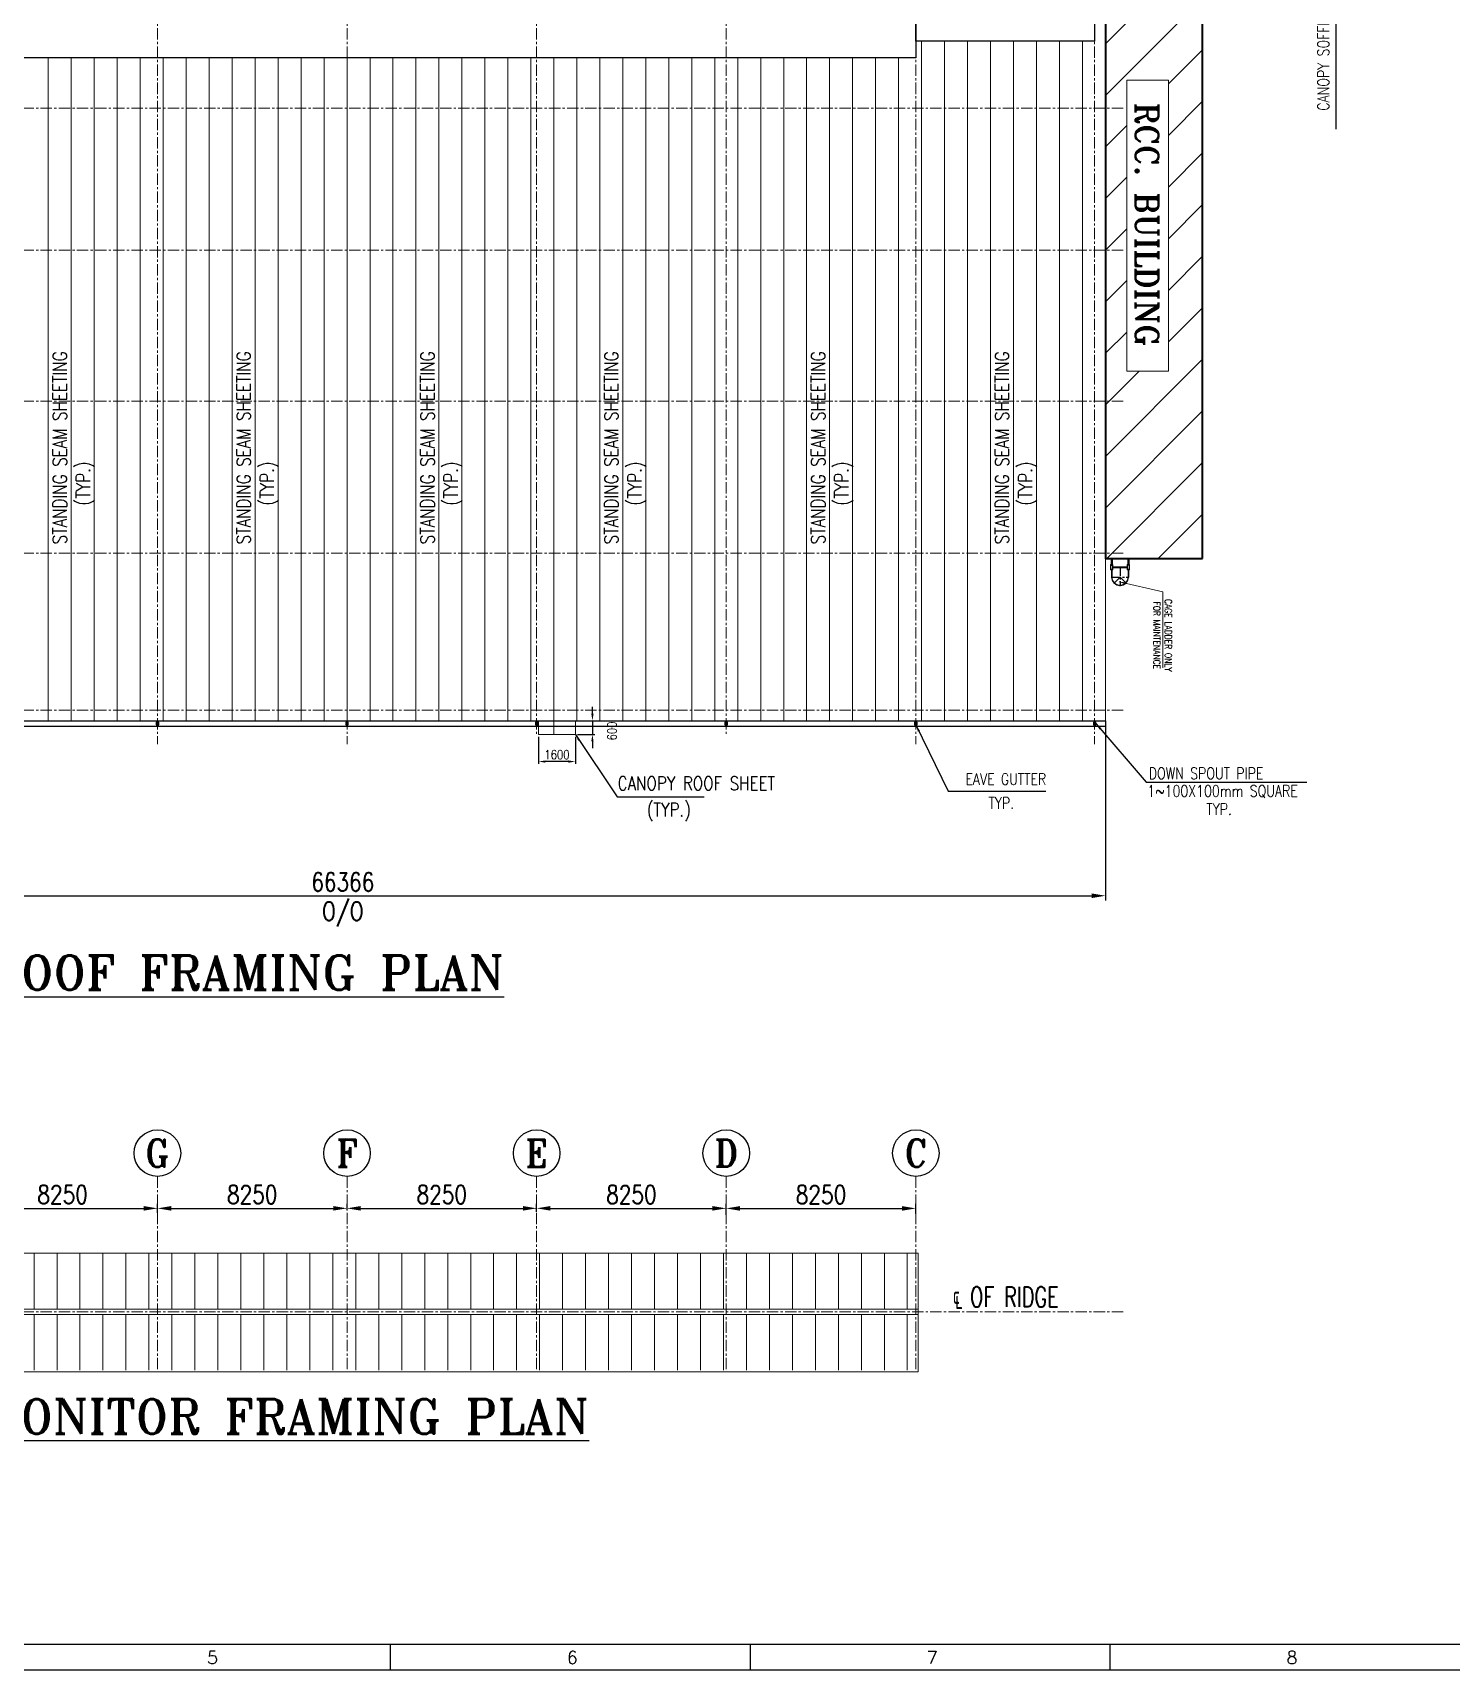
# Model space of a CAD drawing. Header units: millimetres. Extents: x 591978 to 1200763, y 19941 to 205918.
# Drawn here: x 850500 to 912223, y 19941 to 91199 of the extents above; entities that cross this region are included whole.
import ezdxf
from ezdxf.enums import TextEntityAlignment as Align

# ---------------------------------------------------------------- set-up
doc = ezdxf.new("R2010")
doc.units = ezdxf.units.MM
doc.header["$LTSCALE"] = 790
doc.header["$MEASUREMENT"] = 0
doc.header["$PDMODE"] = 3
for name, pattern in [('CENTER', [2, 1.25, -0.25, 0.25, -0.25]), ('Roof$0$CENTER', [2, 1.25, -0.25, 0.25, -0.25]), ('Roof$0$DASHED', [0.75, 0.5, -0.25]), ('Roof$0$HIDDEN', [0.375, 0.25, -0.125])]:
    doc.linetypes.add(name, pattern=pattern)
for name, color, linetype, lineweight in [('Ar-17--WALL-3', 3, 'Continuous', 35), ('BRICK WALL', 41, 'Continuous', 15), ('CENTER', 8, 'CENTER', 9), ('HATCH', 8, 'Continuous', 9), ('HATECH', 140, 'Continuous', 9), ('Roof$0$A-ELEV-OTLN', 6, 'Continuous', 13), ('Roof$0$Ar-07--LEADER', 8, 'Continuous', 13), ('Roof$0$Ar-15--TEXT-1', 1, 'Continuous', 18), ('Roof$0$base plate', 1, 'Continuous', 15), ('Roof$0$PLINTH BEAM', 74, 'Continuous', 20), ('TEXT-2', 4, 'Continuous', 15)]:
    doc.layers.add(name, color=color, linetype=linetype, lineweight=lineweight)
for name, color, linetype in [('DIM', 2, 'Continuous'), ('ha', 5, 'Continuous'), ('PIPE', 4, 'Continuous'), ('Roof$0$CEN', 252, 'Roof$0$CENTER'), ('Roof$0$DIM', 1, 'Continuous'), ('Roof$0$FLASHING', 1, 'Continuous'), ('Roof$0$ha', 5, 'Continuous'), ('Roof$0$TEXT', 7, 'Continuous'), ('text', 6, 'Continuous')]:
    doc.layers.add(name, color=color, linetype=linetype)
doc.styles.add('ERA', font='complex.shx')
doc.styles.add('ROMANS', font='romans.shx')
doc.styles.add('ROMANT', font='romant.shx', dxfattribs={"width": 0.75})
doc.styles.add('Roof$0$DIM FOR GRID', font='swissc.ttf')
doc.styles.add('Roof$0$TEXTN', font='romans.shx', dxfattribs={"width": 0.8})
doc.styles.add('T02', font='SIMPLEX.SHX', dxfattribs={"width": 0.8})
doc.dimstyles.new('DIM-200', dxfattribs={"dimscale": 200, "dimtxt": 2, "dimasz": 1.5, "dimexe": 0.5, "dimexo": 0.5, "dimgap": 0.5, "dimtad": 1, "dimdec": 0, "dimzin": 0, "dimdsep": 46, "dimtxsty": 'T02', "dimcen": 1, "dimclrd": 3, "dimclre": 3, "dimclrt": 2, "dimadec": 0, "dimazin": 0, "dimtfac": 1, "dimtdec": 0, "dimtmove": 2, "dimatfit": 3, "dimfxl": 1, "dimtolj": 1, "dimtzin": 0, "dimlwd": -1, "dimlwe": -1, "dimarcsym": 0})
doc.dimstyles.new('DIM-400', dxfattribs={"dimscale": 400, "dimtxt": 2, "dimasz": 1.5, "dimexe": 0.5, "dimexo": 0.5, "dimgap": 0.5, "dimtad": 1, "dimdec": 0, "dimzin": 0, "dimdsep": 46, "dimtxsty": 'T02', "dimcen": 1, "dimclrd": 3, "dimclre": 3, "dimclrt": 2, "dimadec": 0, "dimazin": 0, "dimtfac": 1, "dimtdec": 0, "dimtmove": 2, "dimatfit": 3, "dimfxl": 1, "dimtolj": 1, "dimtzin": 0, "dimlwd": -1, "dimlwe": -1, "dimarcsym": 0})
doc.dimstyles.new('DIM250', dxfattribs={"dimscale": 400, "dimtxt": 2, "dimasz": 1.5, "dimexe": 1, "dimexo": 1.5, "dimgap": 1, "dimtad": 1, "dimdec": 0, "dimzin": 0, "dimdsep": 46, "dimtxsty": 'ROMANS', "dimcen": 1, "dimclrd": 3, "dimclre": 3, "dimclrt": 7, "dimadec": 0, "dimazin": 0, "dimtfac": 1, "dimtdec": 0, "dimtix": 1, "dimtmove": 2, "dimatfit": 3, "dimfxl": 1, "dimtolj": 1, "dimtzin": 0, "dimarcsym": 0})
doc.dimstyles.new('Roof$0$DIM FOR GRID', dxfattribs={"dimtxt": 350, "dimasz": 250, "dimexe": 150, "dimexo": 25, "dimgap": 50, "dimtad": 1, "dimdec": 0, "dimzin": 0, "dimdsep": 46, "dimtxsty": 'Roof$0$DIM FOR GRID', "dimblk": 'Roof$0$_ArchTick', "dimcen": 500, "dimdle": 150, "dimclrd": 256, "dimclre": 256, "dimclrt": 7, "dimadec": 0, "dimazin": 0, "dimtfac": 1, "dimtdec": 0, "dimtofl": 0, "dimtmove": 0, "dimatfit": 3, "dimfxl": 1, "dimtolj": 1, "dimtzin": 0, "dimlwd": -1, "dimlwe": -1, "dimarcsym": 0})

# ---------------------------------------------------------------- blocks, each defined once
blk = doc.blocks.new('*D79')
at = {"color": 3, "transparency": 16777216}
for p, q in [((830809, 61143), (830809, 53444)), ((897175, 61061), (897175, 53444)), ((831409, 53644), (896575, 53644))]:
    blk.add_line(p, q, dxfattribs=at)
for points in [[(831409, 53744), (831409, 53544), (830809, 53644)], [(896575, 53744), (896575, 53544), (897175, 53644)]]:
    blk.add_solid(points, dxfattribs=at)
at = {"layer": 'DEFPOINTS', "color": 0, "transparency": 16777216}
for p in [(830809, 61343), (897175, 61261), (897175, 53644)]:
    blk.add_point(p, dxfattribs=at)
at = {"color": 2, "transparency": 16777216, "char_height": 800, "attachment_point": 5, "style": 'T02'}
for s, insert in [('\\A1;66366', (863992, 54244)), ('\\A1;O/O', (863992, 52835))]:
    blk.add_mtext(s, dxfattribs=dict(at, insert=insert))
blk = doc.blocks.new('SSQQ')
for p, q in [((1489303.91, -273085.85), (1489303.91, -273080.85)), ((1489373.91, -273085.85), (1489373.91, -273080.85)), ((1489443.91, -273085.85), (1489443.91, -273080.85))]:
    blk.add_line(p, q)
for points in [[(1489794.41, -273085.85), (1488953.41, -273085.85), (1488953.41, -272491.85), (1489794.41, -272491.85)], [(1489789.41, -273080.85), (1488958.41, -273080.85), (1488958.41, -272496.85), (1489789.41, -272496.85)]]:
    blk.add_lwpolyline(points, close=True)
at = {"style": 'ROMANS'}
for s, p in [('5', (1489268.19, -273084.62)), ('6', (1489338.19, -273084.62)), ('7', (1489408.19, -273084.62)), ('8', (1489478.19, -273084.62))]:
    blk.add_text(s, height=2.5, dxfattribs=at).set_placement(p)
blk = doc.blocks.new('*D44')
at = {"color": 3, "transparency": 16777216}
for p, q in [((847675, 39832), (847675, 40241)), ((848275, 40041), (855325, 40041)), ((855925, 39851), (855925, 40241))]:
    blk.add_line(p, q, dxfattribs=at)
for points in [[(848275, 40141), (848275, 39941), (847675, 40041)], [(855325, 40141), (855325, 39941), (855925, 40041)]]:
    blk.add_solid(points, dxfattribs=at)
at = {"layer": 'DEFPOINTS', "color": 0, "transparency": 16777216}
for p in [(855925, 40041), (847675, 39632), (855925, 39651)]:
    blk.add_point(p, dxfattribs=at)
at = {"color": 2, "transparency": 16777216, "insert": (851800, 40641), "char_height": 800, "attachment_point": 5, "style": 'T02'}
blk.add_mtext('\\A1;8250', dxfattribs=at)
blk = doc.blocks.new('*D45')
at = {"color": 3, "transparency": 16777216}
for p, q in [((855925, 39847), (855925, 40241)), ((856525, 40041), (863575, 40041)), ((864175, 39961), (864175, 40241))]:
    blk.add_line(p, q, dxfattribs=at)
for points in [[(856525, 40141), (856525, 39941), (855925, 40041)], [(863575, 40141), (863575, 39941), (864175, 40041)]]:
    blk.add_solid(points, dxfattribs=at)
at = {"layer": 'DEFPOINTS', "color": 0, "transparency": 16777216}
for p in [(864175, 40041), (855925, 39647), (864175, 39761)]:
    blk.add_point(p, dxfattribs=at)
at = {"color": 2, "transparency": 16777216, "insert": (860050, 40641), "char_height": 800, "attachment_point": 5, "style": 'T02'}
blk.add_mtext('\\A1;8250', dxfattribs=at)
blk = doc.blocks.new('*D46')
at = {"color": 3, "transparency": 16777216}
for p, q in [((864175, 39961), (864175, 40241)), ((864775, 40041), (871825, 40041)), ((872425, 39890), (872425, 40241))]:
    blk.add_line(p, q, dxfattribs=at)
for points in [[(864775, 40141), (864775, 39941), (864175, 40041)], [(871825, 40141), (871825, 39941), (872425, 40041)]]:
    blk.add_solid(points, dxfattribs=at)
at = {"layer": 'DEFPOINTS', "color": 0, "transparency": 16777216}
for p in [(872425, 40041), (864175, 39761), (872425, 39690)]:
    blk.add_point(p, dxfattribs=at)
at = {"color": 2, "transparency": 16777216, "insert": (868300, 40641), "char_height": 800, "attachment_point": 5, "style": 'T02'}
blk.add_mtext('\\A1;8250', dxfattribs=at)
blk = doc.blocks.new('*D47')
at = {"color": 3, "transparency": 16777216}
for p, q in [((872425, 39892), (872425, 40241)), ((873025, 40041), (880075, 40041)), ((880675, 39761), (880675, 40241))]:
    blk.add_line(p, q, dxfattribs=at)
for points in [[(873025, 40141), (873025, 39941), (872425, 40041)], [(880075, 40141), (880075, 39941), (880675, 40041)]]:
    blk.add_solid(points, dxfattribs=at)
at = {"layer": 'DEFPOINTS', "color": 0, "transparency": 16777216}
for p in [(880675, 40041), (872425, 39692), (880675, 39561)]:
    blk.add_point(p, dxfattribs=at)
at = {"color": 2, "transparency": 16777216, "insert": (876550, 40641), "char_height": 800, "attachment_point": 5, "style": 'T02'}
blk.add_mtext('\\A1;8250', dxfattribs=at)
blk = doc.blocks.new('*D48')
at = {"color": 3, "transparency": 16777216}
for p, q in [((880675, 39761), (880675, 40238)), ((881275, 40038), (888325, 40038)), ((888925, 39800), (888925, 40238))]:
    blk.add_line(p, q, dxfattribs=at)
for points in [[(881275, 40138), (881275, 39938), (880675, 40038)], [(888325, 40138), (888325, 39938), (888925, 40038)]]:
    blk.add_solid(points, dxfattribs=at)
at = {"layer": 'DEFPOINTS', "color": 0, "transparency": 16777216}
for p in [(888925, 40038), (880675, 39561), (888925, 39600)]:
    blk.add_point(p, dxfattribs=at)
at = {"color": 2, "transparency": 16777216, "insert": (884800, 40638), "char_height": 800, "attachment_point": 5, "style": 'T02'}
blk.add_mtext('\\A1;8250', dxfattribs=at)
blk = doc.blocks.new('*D108')
at = {"color": 3, "transparency": 16777216}
for p, q in [((872510, 60561), (872510, 59384)), ((874110, 60561), (874110, 59384)), ((873810, 59484), (872810, 59484))]:
    blk.add_line(p, q, dxfattribs=at)
for points in [[(872810, 59534), (872810, 59434), (872510, 59484)], [(873810, 59534), (873810, 59434), (874110, 59484)]]:
    blk.add_solid(points, dxfattribs=at)
at = {"layer": 'DEFPOINTS', "color": 0, "transparency": 16777216}
for p in [(872510, 60661), (874110, 60661), (872510, 59484)]:
    blk.add_point(p, dxfattribs=at)
at = {"color": 2, "transparency": 16777216, "insert": (873310, 59784), "char_height": 400, "attachment_point": 5, "style": 'T02'}
blk.add_mtext('\\A1;1600', dxfattribs=at)
blk = doc.blocks.new('*D109')
at = {"color": 3, "transparency": 16777216}
for p, q in [((874853, 61561), (874853, 61861)), ((874210, 60661), (874953, 60661)), ((874260, 61261), (874953, 61261)), ((874853, 61261), (874853, 60661)), ((874853, 60361), (874853, 60061))]:
    blk.add_line(p, q, dxfattribs=at)
for points in [[(874803, 61561), (874903, 61561), (874853, 61261)], [(874803, 60361), (874903, 60361), (874853, 60661)]]:
    blk.add_solid(points, dxfattribs=at)
at = {"layer": 'DEFPOINTS', "color": 0, "transparency": 16777216}
for p in [(874110, 60661), (874160, 61261), (874853, 60661)]:
    blk.add_point(p, dxfattribs=at)
at = {"color": 2, "transparency": 16777216, "insert": (875703, 60816), "char_height": 400, "attachment_point": 5, "rotation": 90, "style": 'T02'}
blk.add_mtext('\\A1;600', dxfattribs=at)
blk = doc.blocks.new('Roof$0$_ArchTick')
at = {"color": 0, "linetype": 'ByBlock', "const_width": 0.15}
blk.add_lwpolyline([(-0.5, -0.5), (0.5, 0.5)], dxfattribs=at)
blk = doc.blocks.new('Roof$0$D')
at = {"layer": 'Roof$0$TEXT'}
for p, q in [((5821445, -7980919), (5821445, -7981069)), ((5821845, -7980919), (5821445, -7980919)), ((5821445, -7981069), (5821450, -7981069)), ((5821454, -7981065), (5821462, -7980939)), ((5821471, -7980931), (5821819, -7980931)), ((5821828, -7980939), (5821836, -7981065)), ((5821840, -7981069), (5821845, -7981069)), ((5821845, -7981069), (5821845, -7980919))]:
    blk.add_line(p, q, dxfattribs=at)
for centre, radius, start, end in [((5821450, -7981065), 4.5, 270, 356.56637), ((5821471, -7980940), 9, 90, 176.56637), ((5821819, -7980940), 9, 3.43363, 90), ((5821840, -7981065), 4.5, 183.43363, 270)]:
    blk.add_arc(centre, radius, start, end, dxfattribs=at)
blk = doc.blocks.new('Roof$0$RDTTT')
at = {"layer": 'Roof$0$FLASHING'}
for points in [[(3123614, -5545188), (3123621, -5545188), (3123621, -5545194)], [(3123633, -5545188), (3123626, -5545188), (3123626, -5545194)], [(3123663, -5545064), (3123663, -5545071), (3123669, -5545071)], [(3123663, -5545112), (3123663, -5545105), (3123669, -5545105)], [(3124308, -5545064), (3124308, -5545071), (3124303, -5545071)], [(3124308, -5545112), (3124308, -5545105), (3124303, -5545105)], [(3124339, -5545188), (3124346, -5545188), (3124346, -5545194)], [(3124358, -5545188), (3124351, -5545188), (3124351, -5545194)]]:
    blk.add_hatch(color=256, dxfattribs=at).paths.add_polyline_path(points)
at = {"layer": 'Roof$0$base plate'}
for points in [[(3123573, -5545203), (3123573, -5544973), (3123678, -5544973), (3123678, -5545203)], [(3124398, -5545203), (3124398, -5544973), (3124293, -5544973), (3124293, -5545203)]]:
    blk.add_lwpolyline(points, close=True, dxfattribs=at)
at = {"layer": 'Roof$0$CEN', "ltscale": 0.4}
for p, q in [((3123986, -5545063), (3123986, -5545833)), ((3123621, -5545513), (3124351, -5545513)), ((3123986, -5545513), (3123724, -5545775)), ((3123986, -5545513), (3124247, -5545775))]:
    blk.add_line(p, q, dxfattribs=at)
at = {"layer": 'Roof$0$DIM', "linetype": 'Roof$0$CENTER', "ltscale": 0.1}
for p, q in [((3123626, -5544732), (3123626, -5544982)), ((3124331, -5545088), (3123656, -5545088)), ((3124346, -5544732), (3124346, -5544982))]:
    blk.add_line(p, q, dxfattribs=at)
at = {"layer": 'Roof$0$FLASHING'}
for p, q in [((3123614, -5545188), (3123621, -5545194)), ((3123633, -5545188), (3123626, -5545194)), ((3123663, -5545064), (3123669, -5545071)), ((3123663, -5545112), (3123669, -5545105)), ((3124308, -5545064), (3124303, -5545071)), ((3124308, -5545112), (3124303, -5545105)), ((3124339, -5545188), (3124346, -5545194)), ((3124358, -5545188), (3124351, -5545194))]:
    blk.add_line(p, q, dxfattribs=at)
at = {"layer": 'Roof$0$ha'}
for p, q in [((3123661, -5544726), (3123591, -5544726)), ((3123591, -5544732), (3123591, -5544726)), ((3123661, -5544732), (3123591, -5544732)), ((3123661, -5544982), (3123591, -5544982)), ((3123591, -5544988), (3123591, -5544982)), ((3123661, -5544988), (3123591, -5544988)), ((3123661, -5544732), (3123661, -5544726)), ((3123661, -5544988), (3123661, -5544982)), ((3123663, -5545071), (3124308, -5545071)), ((3123663, -5545105), (3124308, -5545105)), ((3124311, -5544726), (3124381, -5544726)), ((3124311, -5544732), (3124311, -5544726)), ((3124311, -5544732), (3124381, -5544732)), ((3124311, -5544982), (3124381, -5544982)), ((3124311, -5544988), (3124311, -5544982)), ((3124311, -5544988), (3124381, -5544988)), ((3124381, -5544732), (3124381, -5544726)), ((3124381, -5544988), (3124381, -5544982))]:
    blk.add_line(p, q, dxfattribs=at)
at = {"layer": 'Roof$0$PLINTH BEAM'}
blk.add_line((3124371, -5544982), (3124371, -5544732), dxfattribs=at)
at = {"layer": 'Roof$0$TEXT'}
for p, q in [((3123601, -5544732), (3123601, -5544982)), ((3123621, -5545188), (3123621, -5545513)), ((3123626, -5545188), (3123626, -5545513)), ((3123651, -5544732), (3123651, -5544982)), ((3124321, -5544732), (3124321, -5544982)), ((3124346, -5545188), (3124346, -5545513)), ((3124351, -5545188), (3124351, -5545513)), ((3124371, -5544732), (3124371, -5544982)), ((3123616, -5545473), (3123616, -5545513)), ((3123616, -5545473), (3123621, -5545473)), ((3123616, -5545513), (3123621, -5545513)), ((3123966, -5545878), (3124006, -5545878)), ((3123966, -5545878), (3123966, -5545883)), ((3123966, -5545883), (3124006, -5545883)), ((3124006, -5545878), (3124006, -5545883)), ((3124356, -5545473), (3124351, -5545473)), ((3124356, -5545513), (3124351, -5545513)), ((3124356, -5545473), (3124356, -5545513))]:
    blk.add_line(p, q, dxfattribs=at)
at = {"layer": 'Roof$0$TEXT', "linetype": 'Roof$0$HIDDEN', "ltscale": 0.2}
for p, q in [((3123607, -5544732), (3123607, -5544982)), ((3123663, -5545074), (3124308, -5545074)), ((3123663, -5545102), (3124308, -5545102)), ((3124365, -5544732), (3124365, -5544982))]:
    blk.add_line(p, q, dxfattribs=at)
at = {"layer": 'Roof$0$TEXT', "color": 3}
for points in [[(3123710, -5545760), (3123738, -5545789), (3123742, -5545785), (3123714, -5545757)], [(3124262, -5545760), (3124233, -5545789), (3124230, -5545785), (3124258, -5545757)]]:
    blk.add_lwpolyline(points, close=True, dxfattribs=at)
at = {"layer": 'Roof$0$TEXT'}
for radius in [365, 360]:
    blk.add_arc((3123986, -5545513), radius, 180, 0, dxfattribs=at)
at = {"layer": 'Roof$0$PLINTH BEAM', "zscale": 0.5}
for p, xscale, yscale, rotation in [((7114123, -2634265), 0.5, 0.5, 270), ((-866151, -2634265), -0.5000000000000002, 0.5000000000000002, 90)]:
    blk.add_blockref('Roof$0$D', p, dxfattribs=dict(at, xscale=xscale, yscale=yscale, rotation=rotation))

msp = doc.modelspace()

# ---------------------------------------------------------------- hatches: boundary and pattern name
at = {"layer": 'HATCH'}
h = msp.add_hatch(dxfattribs=at)
h.set_pattern_fill('ANSI31', color=3, scale=500)
h.set_pattern_definition([(45, (310261.8, -9015.1), (-1122.532, 1122.532), [])])
h.paths.add_polyline_path([(901405.2, 94755.8), (897175.5, 94755.8), (897175.5, 68325.8), (901405.2, 68325.8)])
h.paths.add_polyline_path([(898102.4, 76478.3), (898102.4, 89132.4), (899915.2, 89132.4), (899915.2, 76478.3)], flags=16)
h.paths.add_polyline_path([(898232.7, 89025.8), (898232.7, 76668.6), (899732.7, 76668.6), (899732.7, 89025.8)], flags=8)

# ---------------------------------------------------------------- linework, layer by layer
at = {"color": 4}
msp.add_lwpolyline([(822655.1, 92412.5), (888925.1, 92412.5), (888925.1, 90109.2), (822655.1, 90109.2)], close=True, dxfattribs=at)
at = {"color": 7}
msp.add_lwpolyline([(888925.1, 91696.3), (896705.1, 91696.3), (896705.1, 90825.3), (888925.1, 90825.3)], close=True, dxfattribs=at)
at = {"ltscale": 0.12}
for centre in [(855925.1, 42443.8), (864175.1, 42443.8), (872425.1, 42443.8), (880675.1, 42443.8), (888925.1, 42443.8)]:
    msp.add_circle(centre, 1012.7, dxfattribs=at)
at = {"layer": 'Ar-17--WALL-3'}
msp.add_lwpolyline([(901405.2, 68325.8), (901405.2, 94755.8), (897175.5, 94755.8), (897175.5, 68325.8)], close=True, dxfattribs=at)
at = {"layer": 'BRICK WALL', "ltscale": 3}
for p, q in [((889025.1, 35658.3), (822555.1, 35658.3)), ((889025.1, 35428.5), (822555.1, 35428.5))]:
    msp.add_line(p, q, dxfattribs=at)
at = {"layer": 'BRICK WALL', "color": 1}
for points in [[(813175.1, 121260.8), (897175.1, 121260.8), (897175.1, 61260.8), (813175.1, 61260.8)], [(872510.3, 61260.8), (874110.3, 61260.8), (874110.3, 60660.8), (872510.3, 60660.8)], [(889025.1, 38083.4), (822555.1, 38083.4), (822555.1, 32932.9), (889025.1, 32932.9)]]:
    msp.add_lwpolyline(points, close=True, dxfattribs=at)
at = {"layer": 'CENTER', "ltscale": 0.5}
for p, q in [((855925.1, 138796.5), (855925.1, 60242.4)), ((864175.1, 138796.5), (864175.1, 60242.4)), ((872425.1, 138796.5), (872425.1, 60660.8)), ((880675.1, 138796.5), (880675.1, 60660.8)), ((888925.1, 138796.5), (888925.1, 60242.4)), ((896705.1, 138796.5), (896705.1, 60242.4)), ((897946.7, 87910.8), (795360.4, 87910.8)), ((897946.7, 81730.8), (795360.4, 81730.8)), ((897946.7, 75170.8), (795360.4, 75170.8)), ((897946.7, 68550.8), (795360.4, 68550.8)), ((897946.7, 61720.8), (795360.4, 61720.8)), ((855925.1, 41431.1), (855925.1, 32932.9)), ((864175.1, 41431.1), (864175.1, 32932.9)), ((872425.1, 41431.1), (872425.1, 32932.9)), ((880675.1, 41431.1), (880675.1, 32932.9)), ((888925.1, 41431.1), (888925.1, 32932.9)), ((897946.7, 35543.4), (813216.5, 35543.4))]:
    msp.add_line(p, q, dxfattribs=at)
at = {"layer": 'ha', "color": 40}
msp.add_lwpolyline([(830809.2, 61260.8), (897175.1, 61260.8), (897175.1, 61010.8), (830809.2, 61010.8)], close=True, dxfattribs=at)
at = {"layer": 'HATECH'}
for p, q in [((889175.1, 90825.3), (889175.1, 61260.8)), ((890175.1, 90825.3), (890175.1, 61260.8)), ((891175.1, 90825.3), (891175.1, 61260.8)), ((892175.1, 90825.3), (892175.1, 61260.8)), ((893175.1, 90825.3), (893175.1, 61260.8)), ((894175.1, 90825.3), (894175.1, 61260.8)), ((895175.1, 90825.3), (895175.1, 61260.8)), ((896175.1, 90825.3), (896175.1, 61260.8)), ((851175.1, 90109.2), (851175.1, 61260.8)), ((852175.1, 90109.2), (852175.1, 61260.8)), ((853175.1, 90109.2), (853175.1, 61260.8)), ((854175.1, 90109.2), (854175.1, 61260.8)), ((855175.1, 90109.2), (855175.1, 61260.8)), ((856175.1, 90109.2), (856175.1, 61260.8)), ((857175.1, 90109.2), (857175.1, 61260.8)), ((858175.1, 90109.2), (858175.1, 61260.8)), ((859175.1, 90109.2), (859175.1, 61260.8)), ((860175.1, 90109.2), (860175.1, 61260.8)), ((861175.1, 90109.2), (861175.1, 61260.8)), ((862175.1, 90109.2), (862175.1, 61260.8)), ((863175.1, 90109.2), (863175.1, 61260.8)), ((864175.1, 90109.2), (864175.1, 61260.8)), ((865175.1, 90109.2), (865175.1, 61260.8)), ((866175.1, 90109.2), (866175.1, 61260.8)), ((867175.1, 90109.2), (867175.1, 61260.8)), ((868175.1, 90109.2), (868175.1, 61260.8)), ((869175.1, 90109.2), (869175.1, 61260.8)), ((870175.1, 90109.2), (870175.1, 61260.8)), ((871175.1, 90109.2), (871175.1, 61260.8)), ((872175.1, 90109.2), (872175.1, 61260.8)), ((873175.1, 90109.2), (873175.1, 60660.8)), ((874175.1, 90109.2), (874175.1, 61260.8)), ((875175.1, 90109.2), (875175.1, 61260.8)), ((876175.1, 90109.2), (876175.1, 61260.8)), ((877175.1, 90109.2), (877175.1, 61260.8)), ((878175.1, 90109.2), (878175.1, 61260.8)), ((879175.1, 90109.2), (879175.1, 61260.8)), ((880175.1, 90109.2), (880175.1, 61260.8)), ((881175.1, 90109.2), (881175.1, 61260.8)), ((882175.1, 90109.2), (882175.1, 61260.8)), ((883175.1, 90109.2), (883175.1, 61260.8)), ((884175.1, 90109.2), (884175.1, 61260.8)), ((885175.1, 90109.2), (885175.1, 61260.8)), ((886175.1, 90109.2), (886175.1, 61260.8)), ((887175.1, 90109.2), (887175.1, 61260.8)), ((888175.1, 90109.2), (888175.1, 61260.8)), ((850555.1, 35658.3), (850555.1, 38083.4)), ((851555.1, 35658.3), (851555.1, 38083.4)), ((852555.1, 35658.3), (852555.1, 38083.4)), ((853555.1, 35658.3), (853555.1, 38083.4)), ((854555.1, 35658.3), (854555.1, 38083.4)), ((855555.1, 35658.3), (855555.1, 38083.4)), ((856555.1, 35658.3), (856555.1, 38083.4)), ((857555.1, 35658.3), (857555.1, 38083.4)), ((858555.1, 35658.3), (858555.1, 38083.4)), ((859555.1, 35658.3), (859555.1, 38083.4)), ((860555.1, 35658.3), (860555.1, 38083.4)), ((861555.1, 35658.3), (861555.1, 38083.4)), ((862555.1, 35658.3), (862555.1, 38083.4)), ((863555.1, 35658.3), (863555.1, 38083.4)), ((864555.1, 35658.3), (864555.1, 38083.4)), ((865555.1, 35658.3), (865555.1, 38083.4)), ((866555.1, 35658.3), (866555.1, 38083.4)), ((867555.1, 35658.3), (867555.1, 38083.4)), ((868555.1, 35658.3), (868555.1, 38083.4)), ((869555.1, 35658.3), (869555.1, 38083.4)), ((870555.1, 35658.3), (870555.1, 38083.4)), ((871555.1, 35658.3), (871555.1, 38083.4)), ((872555.1, 35658.3), (872555.1, 38083.4)), ((873555.1, 35658.3), (873555.1, 38083.4)), ((874555.1, 35658.3), (874555.1, 38083.4)), ((875555.1, 35658.3), (875555.1, 38083.4)), ((876555.1, 35658.3), (876555.1, 38083.4)), ((877555.1, 35658.3), (877555.1, 38083.4)), ((878555.1, 35658.3), (878555.1, 38083.4)), ((879555.1, 35658.3), (879555.1, 38083.4)), ((880555.1, 35658.3), (880555.1, 38083.4)), ((881555.1, 35658.3), (881555.1, 38083.4)), ((882555.1, 35658.3), (882555.1, 38083.4)), ((883555.1, 35658.3), (883555.1, 38083.4)), ((884555.1, 35658.3), (884555.1, 38083.4)), ((885555.1, 35658.3), (885555.1, 38083.4)), ((886555.1, 35658.3), (886555.1, 38083.4)), ((887555.1, 35658.3), (887555.1, 38083.4)), ((888555.1, 35658.3), (888555.1, 38083.4)), ((850555.1, 35428.5), (850555.1, 33003.4)), ((851555.1, 35428.5), (851555.1, 33003.4)), ((852555.1, 35428.5), (852555.1, 33003.4)), ((853555.1, 35428.5), (853555.1, 33003.4)), ((854555.1, 35428.5), (854555.1, 33003.4)), ((855555.1, 35428.5), (855555.1, 33003.4)), ((856555.1, 35428.5), (856555.1, 33003.4)), ((857555.1, 35428.5), (857555.1, 33003.4)), ((858555.1, 35428.5), (858555.1, 33003.4)), ((859555.1, 35428.5), (859555.1, 33003.4)), ((860555.1, 35428.5), (860555.1, 33003.4)), ((861555.1, 35428.5), (861555.1, 33003.4)), ((862555.1, 35428.5), (862555.1, 33003.4)), ((863555.1, 35428.5), (863555.1, 33003.4)), ((864555.1, 35428.5), (864555.1, 33003.4)), ((865555.1, 35428.5), (865555.1, 33003.4)), ((866555.1, 35428.5), (866555.1, 33003.4)), ((867555.1, 35428.5), (867555.1, 33003.4)), ((868555.1, 35428.5), (868555.1, 33003.4)), ((869555.1, 35428.5), (869555.1, 33003.4)), ((870555.1, 35428.5), (870555.1, 33003.4)), ((871555.1, 35428.5), (871555.1, 33003.4)), ((872555.1, 35428.5), (872555.1, 33003.4)), ((873555.1, 35428.5), (873555.1, 33003.4)), ((874555.1, 35428.5), (874555.1, 33003.4)), ((875555.1, 35428.5), (875555.1, 33003.4)), ((876555.1, 35428.5), (876555.1, 33003.4)), ((877555.1, 35428.5), (877555.1, 33003.4)), ((878555.1, 35428.5), (878555.1, 33003.4)), ((879555.1, 35428.5), (879555.1, 33003.4)), ((880555.1, 35428.5), (880555.1, 33003.4)), ((881555.1, 35428.5), (881555.1, 33003.4)), ((882555.1, 35428.5), (882555.1, 33003.4)), ((883555.1, 35428.5), (883555.1, 33003.4)), ((884555.1, 35428.5), (884555.1, 33003.4)), ((885555.1, 35428.5), (885555.1, 33003.4)), ((886555.1, 35428.5), (886555.1, 33003.4)), ((887555.1, 35428.5), (887555.1, 33003.4)), ((888555.1, 35428.5), (888555.1, 33003.4))]:
    msp.add_line(p, q, dxfattribs=at)
at = {"layer": 'PIPE'}
for points in [[(855870.1, 61080.8), (855980.1, 61080.8), (855980.1, 61190.8), (855870.1, 61190.8)], [(864120.1, 61080.8), (864230.1, 61080.8), (864230.1, 61190.8), (864120.1, 61190.8)], [(872370.1, 61080.8), (872480.1, 61080.8), (872480.1, 61190.8), (872370.1, 61190.8)], [(880620.1, 61080.8), (880730.1, 61080.8), (880730.1, 61190.8), (880620.1, 61190.8)], [(888870.1, 61080.8), (888980.1, 61080.8), (888980.1, 61190.8), (888870.1, 61190.8)], [(896650.1, 61080.8), (896760.1, 61080.8), (896760.1, 61190.8), (896650.1, 61190.8)]]:
    msp.add_lwpolyline(points, close=True, dxfattribs=at)
at = {"layer": 'TEXT-2', "color": 252, "true_color": 0x939598}
msp.add_lwpolyline([(899915.2, 76478.3), (899915.2, 89132.4), (898102.4, 89132.4), (898102.4, 76478.3)], close=True, dxfattribs=at)

# ---------------------------------------------------------------- block references
at = {"color": 0, "lineweight": 9, "xscale": 223.6875882731784, "yscale": 223.6875882731784, "zscale": 223.6875882731784}
msp.add_blockref('SSQQ', (-332272729, 61105855.1), dxfattribs=at)
at = {"layer": 'Roof$0$A-ELEV-OTLN', "linetype": 'Continuous'}
msp.add_blockref('Roof$0$RDTTT', (-2226175.6, 5613026.7), dxfattribs=at)

# ---------------------------------------------------------------- texts
at = {"color": 2, "lineweight": 9, "style": 'ROMANS', "width": 0.8}
msp.add_text('CANOPY SOFFIT SHEET', height=500, rotation=90, dxfattribs=at).set_placement((906658.8, 93839.4, 1625.2), align=Align.MIDDLE_RIGHT)
at = {"layer": 'Roof$0$Ar-15--TEXT-1', "linetype": 'Roof$0$DASHED', "ltscale": 15, "insert": (900063.7, 64977.5, 0), "char_height": 300, "width": 5427.35, "attachment_point": 2, "rotation": 270, "style": 'Roof$0$TEXTN'}
msp.add_mtext('CAGE LADDER ONLY \\PFOR MAINTENANCE ', dxfattribs=at)
at = {"layer": 'text', "linetype": 'Continuous', "style": 'ROMANS', "width": 0.8}
for s, p in [('STANDING SEAM SHEETING', (851977.3, 68941, 0)), ('STANDING SEAM SHEETING', (859977.3, 68941, 0)), ('STANDING SEAM SHEETING', (867977.3, 68941, 0)), ('STANDING SEAM SHEETING', (875977.3, 68941, 0)), ('STANDING SEAM SHEETING', (884977.3, 68941, 0)), ('STANDING SEAM SHEETING', (892977.3, 68941, 0)), ('(TYP.)', (852991.8, 70632)), ('(TYP.)', (860991.8, 70632)), ('(TYP.)', (868991.8, 70632)), ('(TYP.)', (876991.8, 70632)), ('(TYP.)', (885991.8, 70632)), ('(TYP.)', (893991.8, 70632))]:
    msp.add_text(s, height=600, rotation=90, dxfattribs=at).set_placement(p)
at = {"layer": 'text', "color": 2, "lineweight": 5, "style": 'ERA', "width": 0.8}
for s, p in [('DOWN SPOUT PIPE', (899062, 58719.3)), ('1~100X100mm SQUARE', (898998, 57955.2))]:
    msp.add_text(s, height=500, dxfattribs=at).set_placement(p)
at = {"layer": 'text', "linetype": 'Continuous', "style": 'ROMANS', "width": 0.8}
for s, p in [('CANOPY ROOF SHEET', (875948.4, 58237, 0)), ('(TYP.)', (877219.2, 57090.3))]:
    msp.add_text(s, height=600, dxfattribs=at).set_placement(p)
at = {"layer": 'text', "color": 2, "lineweight": 5, "style": 'ERA', "width": 0.8}
for s, p in [('EAVE GUTTER', (892841.5, 58719.5)), ('TYP.', (892647, 57680.5)), ('TYP.', (902123.5, 57412.3))]:
    msp.add_text(s, height=500, dxfattribs=at).set_placement(p, align=Align.MIDDLE_CENTER)
at = {"layer": 'text', "style": 'ROMANT'}
for s, p in [('%%UROOF FRAMING PLAN', (848574.6, 49550.2)), ('%%UROOF MONITOR FRAMING PLAN', (841735.1, 30234.2))]:
    msp.add_text(s, height=1500, dxfattribs=at).set_placement(p)
at = {"layer": 'text', "style": 'ROMANT', "width": 0.9}
for s, p in [('G', (855925.1, 42443.8)), ('F', (864175.1, 42443.8)), ('E', (872425.1, 42443.8)), ('D', (880675.1, 42443.8)), ('C', (888925.1, 42443.8))]:
    msp.add_text(s, height=1200.3, dxfattribs=at).set_placement(p, align=Align.MIDDLE_CENTER)
at = {"layer": 'text', "style": 'T02', "width": 0.7}
msp.add_text('℄ OF RIDGE', height=880.88, dxfattribs=at).set_placement((890532.7, 35748.2))
at = {"layer": 'TEXT-2', "style": 'ROMANT'}
msp.add_text('RCC. BUILDING', height=1000, rotation=270, dxfattribs=at).set_placement((898982.7, 82847.2), align=Align.MIDDLE_CENTER)

# ---------------------------------------------------------------- dimensions: what is measured, and where the dimension line sits
dim = msp.add_linear_dim(base=(897175.1, 53644.2), p1=(830809.2, 61342.9), p2=(897175.1, 61260.8), text='<>\\XO/O', dimstyle='DIM-400')
dim.commit()
dim.dimension.update_dxf_attribs({"geometry": '*D79', "text_midpoint": (863992.2, 53644.2)})
at = {"color": 7}
dim = msp.add_linear_dim(base=(874853.4, 60660.8), p1=(874160.3, 61260.8), p2=(874110.3, 60660.8), angle=90, dimstyle='DIM-200', override={"dimarcsym": 1}, dxfattribs=at)
dim.commit()
dim.dimension.update_dxf_attribs({"geometry": '*D109', "text_midpoint": (875703.4, 60815.8), "dimtype": 128})
dim = msp.add_linear_dim(base=(872510.3, 59484.5), p1=(874110.3, 60660.8), p2=(872510.3, 60660.8), dimstyle='DIM-200', override={"dimarcsym": 1}, dxfattribs=at)
dim.commit()
dim.dimension.update_dxf_attribs({"geometry": '*D108', "text_midpoint": (873310.3, 59784.5)})
for base, p1, p2, picture, middle in [((855925.1, 40041.1), (847675.1, 39631.6), (855925.1, 39651.2), '*D44', (851800.1, 40641.1)), ((864175.1, 40041.1), (855925.1, 39647.1), (864175.1, 39760.7), '*D45', (860050.1, 40641.1)), ((872425.1, 40041.1), (864175.1, 39760.7), (872425.1, 39689.7), '*D46', (868300.1, 40641.1)), ((880675.1, 40041.1), (872425.1, 39692.3), (880675.1, 39561.1), '*D47', (876550.1, 40641.1)), ((888925.1, 40037.8), (880675.1, 39561.1), (888925.1, 39600.5), '*D48', (884800.1, 40637.8))]:
    dim = msp.add_linear_dim(base=base, p1=p1, p2=p2, dimstyle='DIM-400')
    dim.commit()
    dim.dimension.update_dxf_attribs({"geometry": picture, "text_midpoint": middle})

# ---------------------------------------------------------------- leaders
for points, override in [([(874110.3, 60660.8), (875929.5, 57949.9), (879717.2, 57949.9)], {"dimgap": 0.5, "dimtad": 0, "dimarcsym": 1}), ([(888925.1, 61080.8), (890338.5, 58191.4), (894584, 58191.4)], {"dimtad": 0, "dimarcsym": 1}), ([(896760.1, 61135.8), (898944.6, 58584.2), (905932.5, 58584.2)], {"dimtad": 0, "dimarcsym": 1})]:
    msp.add_leader(points, dimstyle='DIM-200', override=override, dxfattribs=at)
at = {"layer": 'DIM', "ltscale": 3}
msp.add_leader([(907194.2, 95300.6), (907194.2, 87005.2)], dimstyle='DIM250', override={"dimgap": 1, "dimtad": 0}, dxfattribs=at)
at = {"layer": 'Roof$0$Ar-07--LEADER', "linetype": 'Roof$0$DASHED', "ltscale": 15}
msp.add_leader([(897776.8, 67301.2, 0), (899674.6, 66872.5, 0), (899674.6, 63562.1, 0)], dimstyle='Roof$0$DIM FOR GRID', override={"dimasz": 300}, dxfattribs=at)

doc.saveas('drawing.dxf')
